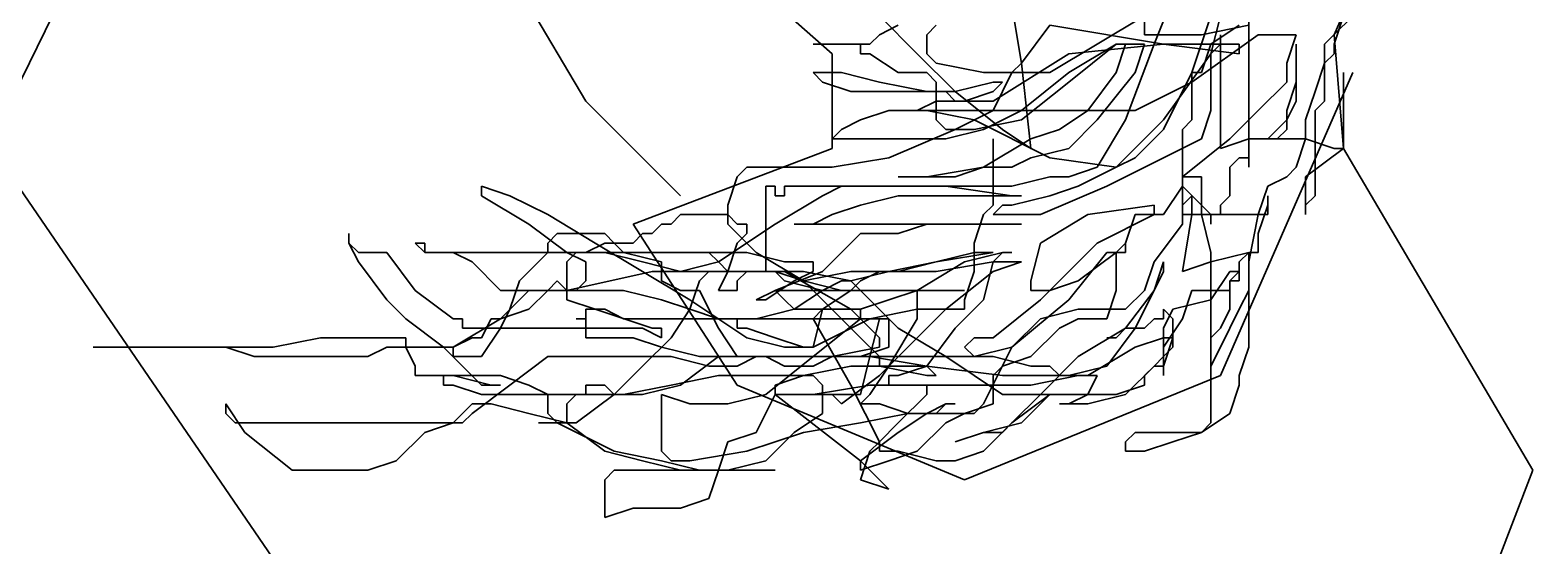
# Model space of a CAD drawing. Header units: millimetres. Extents: x -234375 to -184638, y -91483 to -70216.
# Drawn here: x -193392.1 to -193098.5, y -72317 to -72216.1 of the extents above; entities that cross this region are included whole.
import ezdxf

# ---------------------------------------------------------------- set-up
doc = ezdxf.new("R2010")
doc.units = ezdxf.units.MM
doc.header["$MEASUREMENT"] = 0
doc.layers.add('New_Drawing & Figure_Pen_No__7', color=7, linetype='Continuous', lineweight=35)

msp = doc.modelspace()

# ---------------------------------------------------------------- linework, layer by layer
at = {"layer": 'New_Drawing & Figure_Pen_No__7', "color": 7, "linetype": 'Continuous', "lineweight": 35}
for points in [[(-193105.89, -72144.89), (-193137.35, -72217.05)], [(-193372.36, -72181.89), (-193416.77, -72272.57)], [(-193307.59, -72189.3), (-193283.54, -72230.01)], [(-193235.42, -72220.76), (-193266.88, -72193)], [(-193198.41, -72222.61), (-193202.12, -72200.4)], [(-193165.11, -72200.4), (-193172.51, -72218.9)], [(-193174.36, -72205.95), (-193174.36, -72217.05)], [(-193154, -72217.05), (-193154, -72209.65)], [(-193226.17, -72213.35), (-193218.77, -72220.76)], [(-193174.36, -72213.35), (-193183.61, -72218.9)], [(-193165.11, -72224.46), (-193161.4, -72213.35)], [(-193159.55, -72213.35), (-193161.4, -72220.76)], [(-193139.2, -72218.9), (-193131.8, -72211.5)], [(-193137.35, -72218.9), (-193135.5, -72213.35)], [(-193226.17, -72217.05), (-193222.47, -72215.2)], [(-193216.92, -72217.05), (-193215.07, -72215.2)], [(-193192.86, -72215.2), (-193198.41, -72222.61)], [(-193192.86, -72215.2), (-193170.66, -72218.9)], [(-193163.26, -72217.05), (-193154, -72215.2)], [(-193155.85, -72215.2), (-193161.4, -72218.9)], [(-193239.13, -72218.9), (-193233.57, -72218.9)], [(-193229.87, -72218.9), (-193239.13, -72218.9)], [(-193233.57, -72218.9), (-193228.02, -72218.9)], [(-193229.87, -72220.76), (-193229.87, -72218.9)], [(-193228.02, -72218.9), (-193226.17, -72217.05)], [(-193216.92, -72220.76), (-193216.92, -72217.05)], [(-193183.61, -72218.9), (-193192.86, -72224.46)], [(-193179.91, -72218.9), (-193189.16, -72226.31)], [(-193189.16, -72224.46), (-193179.91, -72218.9)], [(-193170.66, -72218.9), (-193189.16, -72220.76)], [(-193178.06, -72218.9), (-193179.91, -72218.9)], [(-193179.91, -72224.46), (-193178.06, -72218.9)], [(-193179.91, -72218.9), (-193174.36, -72218.9)], [(-193172.51, -72218.9), (-193178.06, -72233.71)], [(-193174.36, -72218.9), (-193176.21, -72224.46)], [(-193174.36, -72217.05), (-193163.26, -72217.05)], [(-193155.85, -72218.9), (-193170.66, -72218.9)], [(-193170.66, -72218.9), (-193155.85, -72220.76)], [(-193152.15, -72217.05), (-193165.11, -72226.31)], [(-193161.4, -72218.9), (-193163.26, -72224.46)], [(-193161.4, -72220.76), (-193159.55, -72218.9)], [(-193159.55, -72217.05), (-193159.55, -72224.46)], [(-193159.55, -72218.9), (-193159.55, -72217.05)], [(-193155.85, -72220.76), (-193155.85, -72218.9)], [(-193154, -72242.96), (-193154, -72217.05)], [(-193144.75, -72217.05), (-193152.15, -72217.05)], [(-193146.6, -72222.61), (-193144.75, -72217.05)], [(-193144.75, -72218.9), (-193144.75, -72226.31)], [(-193144.75, -72230.01), (-193144.75, -72218.9)], [(-193139.2, -72224.46), (-193139.2, -72218.9)], [(-193137.35, -72217.05), (-193135.5, -72239.26)], [(-193137.35, -72220.76), (-193137.35, -72218.9)], [(-193235.42, -72239.26), (-193235.42, -72220.76)], [(-193228.02, -72220.76), (-193229.87, -72220.76)], [(-193222.47, -72224.46), (-193228.02, -72220.76)], [(-193218.77, -72220.76), (-193211.37, -72228.16)], [(-193215.07, -72222.61), (-193216.92, -72220.76)], [(-193205.82, -72224.46), (-193215.07, -72222.61)], [(-193189.16, -72220.76), (-193203.97, -72230.01)], [(-193198.41, -72222.61), (-193200.27, -72224.46)], [(-193196.56, -72239.26), (-193198.41, -72222.61)], [(-193161.4, -72220.76), (-193170.66, -72233.71)], [(-193161.4, -72224.46), (-193161.4, -72220.76)], [(-193146.6, -72226.31), (-193146.6, -72222.61)], [(-193141.05, -72228.16), (-193139.2, -72222.61)], [(-193139.2, -72222.61), (-193137.35, -72220.76)], [(-193239.13, -72224.46), (-193237.28, -72226.31)], [(-193233.57, -72224.46), (-193239.13, -72224.46)], [(-193226.17, -72226.31), (-193233.57, -72224.46)], [(-193218.77, -72224.46), (-193222.47, -72224.46)], [(-193216.92, -72224.46), (-193218.77, -72224.46)], [(-193215.07, -72226.31), (-193216.92, -72224.46)], [(-193192.86, -72224.46), (-193205.82, -72224.46)], [(-193200.27, -72224.46), (-193203.97, -72231.86)], [(-193198.41, -72231.86), (-193189.16, -72224.46)], [(-193185.46, -72231.86), (-193179.91, -72224.46)], [(-193176.21, -72224.46), (-193183.61, -72233.71)], [(-193170.66, -72235.56), (-193165.11, -72224.46)], [(-193165.11, -72224.46), (-193165.11, -72226.31)], [(-193163.26, -72224.46), (-193165.11, -72224.46)], [(-193161.4, -72231.86), (-193161.4, -72224.46)], [(-193159.55, -72224.46), (-193159.55, -72237.41)], [(-193133.65, -72224.46), (-193159.55, -72283.67)], [(-193139.2, -72226.31), (-193139.2, -72224.46)], [(-193135.5, -72224.46), (-193135.5, -72231.86)], [(-193135.5, -72239.26), (-193135.5, -72224.46)], [(-193237.28, -72226.31), (-193231.72, -72228.16)], [(-193231.72, -72228.16), (-193211.37, -72228.16)], [(-193216.92, -72228.16), (-193226.17, -72226.31)], [(-193213.22, -72228.16), (-193216.92, -72228.16)], [(-193215.07, -72231.86), (-193215.07, -72226.31)], [(-193211.37, -72230.01), (-193213.22, -72228.16)], [(-193211.37, -72228.16), (-193203.97, -72226.31)], [(-193211.37, -72228.16), (-193202.12, -72235.56)], [(-193203.97, -72228.16), (-193209.52, -72230.01)], [(-193202.12, -72226.31), (-193203.97, -72228.16)], [(-193203.97, -72226.31), (-193202.12, -72226.31)], [(-193189.16, -72226.31), (-193198.41, -72233.71)], [(-193165.11, -72226.31), (-193176.21, -72231.86)], [(-193165.11, -72226.31), (-193165.11, -72233.71)], [(-193152.15, -72231.86), (-193146.6, -72226.31)], [(-193144.75, -72226.31), (-193146.6, -72231.86)], [(-193142.9, -72233.71), (-193141.05, -72228.16)], [(-193139.2, -72228.16), (-193139.2, -72226.31)], [(-193139.2, -72230.01), (-193139.2, -72228.16)], [(-193283.54, -72230.01), (-193265.03, -72248.51)], [(-193215.07, -72230.01), (-193218.77, -72231.86)], [(-193209.52, -72230.01), (-193215.07, -72230.01)], [(-193203.97, -72230.01), (-193211.37, -72230.01)], [(-193146.6, -72233.71), (-193144.75, -72230.01)], [(-193141.05, -72231.86), (-193139.2, -72230.01)], [(-193229.87, -72233.71), (-193233.57, -72235.56)], [(-193224.32, -72231.86), (-193229.87, -72233.71)], [(-193218.77, -72231.86), (-193224.32, -72231.86)], [(-193218.77, -72231.86), (-193216.92, -72231.86)], [(-193216.92, -72231.86), (-193218.77, -72231.86)], [(-193216.92, -72231.86), (-193207.67, -72233.71)], [(-193189.16, -72231.86), (-193216.92, -72231.86)], [(-193215.07, -72233.71), (-193215.07, -72231.86)], [(-193213.22, -72235.56), (-193215.07, -72233.71)], [(-193203.97, -72231.86), (-193211.37, -72235.56)], [(-193198.41, -72233.71), (-193207.67, -72235.56)], [(-193207.67, -72233.71), (-193192.86, -72241.11)], [(-193205.82, -72235.56), (-193198.41, -72231.86)], [(-193191.01, -72235.56), (-193185.46, -72231.86)], [(-193183.61, -72231.86), (-193189.16, -72231.86)], [(-193183.61, -72233.71), (-193189.16, -72239.26)], [(-193176.21, -72231.86), (-193183.61, -72231.86)], [(-193178.06, -72233.71), (-193183.61, -72242.96)], [(-193170.66, -72233.71), (-193179.91, -72242.96)], [(-193165.11, -72233.71), (-193166.96, -72235.56)], [(-193163.26, -72237.41), (-193161.4, -72231.86)], [(-193157.7, -72237.41), (-193152.15, -72231.86)], [(-193146.6, -72233.71), (-193148.45, -72235.56)], [(-193146.6, -72231.86), (-193146.6, -72233.71)], [(-193146.6, -72235.56), (-193146.6, -72233.71)], [(-193142.9, -72237.41), (-193142.9, -72233.71)], [(-193141.05, -72237.41), (-193141.05, -72231.86)], [(-193135.5, -72231.86), (-193135.5, -72239.26)], [(-193233.57, -72235.56), (-193235.42, -72237.41)], [(-193211.37, -72235.56), (-193224.32, -72241.11)], [(-193211.37, -72235.56), (-193213.22, -72235.56)], [(-193213.22, -72237.41), (-193205.82, -72235.56)], [(-193207.67, -72235.56), (-193211.37, -72235.56)], [(-193202.12, -72235.56), (-193196.56, -72239.26)], [(-193196.56, -72237.41), (-193191.01, -72235.56)], [(-193176.21, -72241.11), (-193170.66, -72235.56)], [(-193166.96, -72235.56), (-193166.96, -72239.26)], [(-193148.45, -72235.56), (-193150.3, -72237.41)], [(-193148.45, -72237.41), (-193146.6, -72235.56)], [(-193274.29, -72254.06), (-193235.42, -72239.26)], [(-193235.42, -72237.41), (-193224.32, -72237.41)], [(-193224.32, -72237.41), (-193213.22, -72237.41)], [(-193205.82, -72242.96), (-193196.56, -72237.41)], [(-193203.97, -72241.11), (-193203.97, -72237.41)], [(-193189.16, -72239.26), (-193196.56, -72241.11)], [(-193170.66, -72241.11), (-193163.26, -72237.41)], [(-193166.96, -72244.81), (-193157.7, -72237.41)], [(-193166.96, -72239.26), (-193166.96, -72244.81)], [(-193159.55, -72239.26), (-193154, -72237.41)], [(-193159.55, -72237.41), (-193159.55, -72239.26)], [(-193154, -72237.41), (-193148.45, -72237.41)], [(-193150.3, -72237.41), (-193142.9, -72237.41)], [(-193144.75, -72242.96), (-193142.9, -72237.41)], [(-193142.9, -72237.41), (-193137.35, -72239.26)], [(-193135.5, -72239.26), (-193142.9, -72244.81)], [(-193141.05, -72248.51), (-193141.05, -72237.41)], [(-193137.35, -72239.26), (-193135.5, -72239.26)], [(-193135.5, -72239.26), (-193098.49, -72302.18)], [(-193398.27, -72241.11), (-193329.8, -72341.04)], [(-193252.08, -72242.96), (-193253.93, -72244.81)], [(-193246.53, -72242.96), (-193252.08, -72242.96)], [(-193235.42, -72242.96), (-193246.53, -72242.96)], [(-193224.32, -72241.11), (-193235.42, -72242.96)], [(-193216.92, -72244.81), (-193205.82, -72242.96)], [(-193205.82, -72242.96), (-193211.37, -72244.81)], [(-193202.12, -72242.96), (-193205.82, -72242.96)], [(-193203.97, -72248.51), (-193203.97, -72241.11)], [(-193200.27, -72242.96), (-193202.12, -72242.96)], [(-193196.56, -72241.11), (-193200.27, -72242.96)], [(-193192.86, -72241.11), (-193179.91, -72242.96)], [(-193183.61, -72242.96), (-193189.16, -72244.81)], [(-193179.91, -72242.96), (-193187.31, -72246.66)], [(-193181.76, -72246.66), (-193170.66, -72241.11)], [(-193179.91, -72242.96), (-193176.21, -72241.11)], [(-193157.7, -72242.96), (-193155.85, -72241.11)], [(-193157.7, -72246.66), (-193157.7, -72242.96)], [(-193155.85, -72241.11), (-193154, -72241.11)], [(-193154, -72241.11), (-193154, -72242.96)], [(-193146.6, -72244.81), (-193144.75, -72242.96)], [(-193253.93, -72244.81), (-193255.78, -72250.36)], [(-193222.47, -72244.81), (-193216.92, -72244.81)], [(-193216.92, -72244.81), (-193222.47, -72244.81)], [(-193211.37, -72244.81), (-193216.92, -72244.81)], [(-193192.86, -72244.81), (-193200.27, -72246.66)], [(-193189.16, -72244.81), (-193192.86, -72244.81)], [(-193166.96, -72244.81), (-193165.11, -72244.81)], [(-193166.96, -72246.66), (-193166.96, -72244.81)], [(-193166.96, -72244.81), (-193166.96, -72246.66)], [(-193166.96, -72250.36), (-193166.96, -72244.81)], [(-193165.11, -72244.81), (-193163.26, -72244.81)], [(-193163.26, -72244.81), (-193163.26, -72252.21)], [(-193150.3, -72246.66), (-193146.6, -72244.81)], [(-193142.9, -72244.81), (-193142.9, -72250.36)], [(-193303.89, -72246.66), (-193298.34, -72248.51)], [(-193303.89, -72248.51), (-193303.89, -72246.66)], [(-193294.64, -72254.06), (-193303.89, -72248.51)], [(-193298.34, -72248.51), (-193290.94, -72252.21)], [(-193248.38, -72246.66), (-193248.38, -72259.62)], [(-193246.53, -72246.66), (-193248.38, -72246.66)], [(-193246.53, -72248.51), (-193246.53, -72246.66)], [(-193237.28, -72248.51), (-193246.53, -72254.06)], [(-193244.68, -72248.51), (-193246.53, -72248.51)], [(-193244.68, -72246.66), (-193244.68, -72248.51)], [(-193235.42, -72246.66), (-193244.68, -72246.66)], [(-193233.57, -72246.66), (-193237.28, -72248.51)], [(-193226.17, -72246.66), (-193235.42, -72246.66)], [(-193200.27, -72246.66), (-193233.57, -72246.66)], [(-193229.87, -72250.36), (-193222.47, -72248.51)], [(-193213.22, -72246.66), (-193226.17, -72246.66)], [(-193222.47, -72248.51), (-193198.41, -72248.51)], [(-193200.27, -72248.51), (-193213.22, -72246.66)], [(-193203.97, -72250.36), (-193203.97, -72248.51)], [(-193192.86, -72248.51), (-193200.27, -72250.36)], [(-193198.41, -72248.51), (-193200.27, -72248.51)], [(-193194.71, -72252.21), (-193181.76, -72246.66)], [(-193187.31, -72246.66), (-193192.86, -72248.51)], [(-193170.66, -72252.21), (-193166.96, -72246.66)], [(-193166.96, -72246.66), (-193161.4, -72252.21)], [(-193166.96, -72250.36), (-193165.11, -72248.51)], [(-193165.11, -72248.51), (-193165.11, -72252.21)], [(-193159.55, -72250.36), (-193157.7, -72248.51)], [(-193157.7, -72248.51), (-193157.7, -72246.66)], [(-193152.15, -72252.21), (-193150.3, -72246.66)], [(-193150.3, -72248.51), (-193150.3, -72250.36)], [(-193150.3, -72250.36), (-193150.3, -72248.51)], [(-193142.9, -72250.36), (-193141.05, -72248.51)], [(-193255.78, -72250.36), (-193255.78, -72252.21)], [(-193235.42, -72252.21), (-193229.87, -72250.36)], [(-193205.82, -72252.21), (-193203.97, -72250.36)], [(-193202.12, -72250.36), (-193203.97, -72252.21)], [(-193200.27, -72250.36), (-193202.12, -72250.36)], [(-193185.46, -72252.21), (-193172.51, -72250.36)], [(-193172.51, -72250.36), (-193172.51, -72252.21)], [(-193166.96, -72252.21), (-193166.96, -72250.36)], [(-193166.96, -72254.06), (-193166.96, -72250.36)], [(-193159.55, -72252.21), (-193159.55, -72250.36)], [(-193152.15, -72255.91), (-193150.3, -72250.36)], [(-193150.3, -72250.36), (-193150.3, -72252.21)], [(-193142.9, -72252.21), (-193142.9, -72250.36)], [(-193142.9, -72250.36), (-193142.9, -72252.21)], [(-193287.24, -72259.62), (-193294.64, -72254.06)], [(-193290.94, -72252.21), (-193281.69, -72257.77)], [(-193253.93, -72285.52), (-193274.29, -72254.06)], [(-193268.73, -72254.06), (-193270.58, -72255.91)], [(-193266.88, -72254.06), (-193268.73, -72254.06)], [(-193265.03, -72252.21), (-193266.88, -72254.06)], [(-193263.18, -72252.21), (-193265.03, -72252.21)], [(-193257.63, -72252.21), (-193263.18, -72252.21)], [(-193255.78, -72252.21), (-193257.63, -72252.21)], [(-193246.53, -72254.06), (-193257.63, -72261.47)], [(-193255.78, -72252.21), (-193255.78, -72254.06)], [(-193253.93, -72254.06), (-193255.78, -72252.21)], [(-193255.78, -72254.06), (-193250.23, -72259.62)], [(-193252.08, -72254.06), (-193253.93, -72254.06)], [(-193252.08, -72255.91), (-193252.08, -72254.06)], [(-193242.83, -72254.06), (-193240.98, -72254.06)], [(-193198.41, -72254.06), (-193242.83, -72254.06)], [(-193240.98, -72254.06), (-193239.13, -72254.06)], [(-193239.13, -72254.06), (-193235.42, -72252.21)], [(-193222.47, -72255.91), (-193216.92, -72254.06)], [(-193216.92, -72254.06), (-193198.41, -72254.06)], [(-193207.67, -72257.77), (-193205.82, -72252.21)], [(-193203.97, -72252.21), (-193194.71, -72252.21)], [(-193194.71, -72257.77), (-193185.46, -72252.21)], [(-193172.51, -72252.21), (-193183.61, -72257.77)], [(-193178.06, -72257.77), (-193176.21, -72252.21)], [(-193176.21, -72252.21), (-193170.66, -72252.21)], [(-193172.51, -72261.47), (-193166.96, -72254.06)], [(-193157.7, -72252.21), (-193166.96, -72252.21)], [(-193165.11, -72252.21), (-193166.96, -72263.32)], [(-193163.26, -72252.21), (-193161.4, -72259.62)], [(-193161.4, -72252.21), (-193159.55, -72252.21)], [(-193161.4, -72254.06), (-193161.4, -72252.21)], [(-193161.4, -72252.21), (-193161.4, -72254.06)], [(-193150.3, -72252.21), (-193157.7, -72252.21)], [(-193154, -72261.47), (-193152.15, -72252.21)], [(-193329.8, -72255.91), (-193329.8, -72257.77)], [(-193329.8, -72257.77), (-193329.8, -72255.91)], [(-193329.8, -72257.77), (-193327.95, -72259.62)], [(-193327.95, -72261.47), (-193329.8, -72257.77)], [(-193316.85, -72257.77), (-193315, -72257.77)], [(-193315, -72259.62), (-193316.85, -72257.77)], [(-193315, -72257.77), (-193315, -72259.62)], [(-193290.94, -72257.77), (-193289.09, -72255.91)], [(-193290.94, -72259.62), (-193290.94, -72257.77)], [(-193289.09, -72255.91), (-193279.84, -72255.91)], [(-193279.84, -72257.77), (-193283.54, -72259.62)], [(-193281.69, -72257.77), (-193272.43, -72263.32)], [(-193279.84, -72255.91), (-193277.99, -72257.77)], [(-193274.29, -72257.77), (-193279.84, -72257.77)], [(-193277.99, -72257.77), (-193276.14, -72259.62)], [(-193272.43, -72255.91), (-193274.29, -72257.77)], [(-193270.58, -72255.91), (-193272.43, -72255.91)], [(-193255.78, -72263.32), (-193253.93, -72257.77)], [(-193253.93, -72257.77), (-193252.08, -72255.91)], [(-193237.28, -72263.32), (-193229.87, -72255.91)], [(-193229.87, -72255.91), (-193222.47, -72255.91)], [(-193207.67, -72263.32), (-193207.67, -72257.77)], [(-193196.56, -72265.17), (-193194.71, -72257.77)], [(-193183.61, -72257.77), (-193194.71, -72268.87)], [(-193178.06, -72257.77), (-193179.91, -72259.62)], [(-193179.91, -72259.62), (-193178.06, -72257.77)], [(-193178.06, -72259.62), (-193178.06, -72257.77)], [(-193152.15, -72257.77), (-193152.15, -72255.91)], [(-193152.15, -72259.62), (-193152.15, -72257.77)], [(-193327.95, -72259.62), (-193322.4, -72259.62)], [(-193322.4, -72259.62), (-193316.85, -72267.02)], [(-193315, -72259.62), (-193313.15, -72259.62)], [(-193311.3, -72259.62), (-193315, -72259.62)], [(-193313.15, -72259.62), (-193311.3, -72259.62)], [(-193311.3, -72259.62), (-193305.74, -72259.62)], [(-193309.44, -72259.62), (-193311.3, -72259.62)], [(-193305.74, -72261.47), (-193309.44, -72259.62)], [(-193305.74, -72259.62), (-193279.84, -72259.62)], [(-193296.49, -72265.17), (-193290.94, -72259.62)], [(-193283.54, -72261.47), (-193287.24, -72259.62)], [(-193285.39, -72259.62), (-193287.24, -72261.47)], [(-193283.54, -72259.62), (-193285.39, -72259.62)], [(-193279.84, -72259.62), (-193272.43, -72261.47)], [(-193279.84, -72259.62), (-193272.43, -72259.62)], [(-193266.88, -72259.62), (-193279.84, -72259.62)], [(-193276.14, -72259.62), (-193268.73, -72261.47)], [(-193272.43, -72259.62), (-193265.03, -72259.62)], [(-193261.33, -72259.62), (-193266.88, -72259.62)], [(-193265.03, -72259.62), (-193259.48, -72259.62)], [(-193259.48, -72259.62), (-193261.33, -72259.62)], [(-193259.48, -72259.62), (-193252.08, -72259.62)], [(-193257.63, -72261.47), (-193259.48, -72259.62)], [(-193252.08, -72259.62), (-193244.68, -72261.47)], [(-193250.23, -72259.62), (-193240.98, -72265.17)], [(-193248.38, -72259.62), (-193248.38, -72261.47)], [(-193203.97, -72259.62), (-193215.07, -72261.47)], [(-193215.07, -72261.47), (-193207.67, -72259.62)], [(-193202.12, -72259.62), (-193209.52, -72261.47)], [(-193207.67, -72259.62), (-193203.97, -72259.62)], [(-193203.97, -72261.47), (-193202.12, -72259.62)], [(-193200.27, -72259.62), (-193202.12, -72259.62)], [(-193202.12, -72259.62), (-193200.27, -72259.62)], [(-193189.16, -72268.87), (-193181.76, -72259.62)], [(-193179.91, -72259.62), (-193187.31, -72265.17)], [(-193181.76, -72259.62), (-193178.06, -72259.62)], [(-193179.91, -72267.02), (-193179.91, -72259.62)], [(-193161.4, -72259.62), (-193161.4, -72292.92)], [(-193161.4, -72261.47), (-193154, -72259.62)], [(-193155.85, -72261.47), (-193154, -72259.62)], [(-193154, -72259.62), (-193152.15, -72259.62)], [(-193154, -72259.62), (-193154, -72267.02)], [(-193322.4, -72268.87), (-193327.95, -72261.47)], [(-193300.19, -72267.02), (-193305.74, -72261.47)], [(-193287.24, -72261.47), (-193287.24, -72263.32)], [(-193270.58, -72263.32), (-193287.24, -72267.02)], [(-193287.24, -72263.32), (-193287.24, -72265.17)], [(-193283.54, -72263.32), (-193283.54, -72261.47)], [(-193283.54, -72265.17), (-193283.54, -72263.32)], [(-193272.43, -72261.47), (-193265.03, -72263.32)], [(-193272.43, -72263.32), (-193263.18, -72268.87)], [(-193265.03, -72263.32), (-193270.58, -72263.32)], [(-193268.73, -72261.47), (-193268.73, -72263.32)], [(-193268.73, -72263.32), (-193268.73, -72265.17)], [(-193257.63, -72261.47), (-193265.03, -72263.32)], [(-193265.03, -72263.32), (-193253.93, -72263.32)], [(-193261.33, -72265.17), (-193259.48, -72263.32)], [(-193259.48, -72263.32), (-193246.53, -72263.32)], [(-193255.78, -72263.32), (-193257.63, -72261.47)], [(-193257.63, -72267.02), (-193255.78, -72263.32)], [(-193252.08, -72263.32), (-193255.78, -72263.32)], [(-193253.93, -72263.32), (-193244.68, -72263.32)], [(-193252.08, -72263.32), (-193253.93, -72265.17)], [(-193246.53, -72263.32), (-193252.08, -72263.32)], [(-193246.53, -72263.32), (-193252.08, -72263.32)], [(-193248.38, -72261.47), (-193248.38, -72263.32)], [(-193248.38, -72263.32), (-193246.53, -72263.32)], [(-193246.53, -72263.32), (-193240.98, -72265.17)], [(-193240.98, -72263.32), (-193246.53, -72263.32)], [(-193246.53, -72263.32), (-193240.98, -72265.17)], [(-193246.53, -72267.02), (-193237.28, -72263.32)], [(-193244.68, -72265.17), (-193246.53, -72263.32)], [(-193244.68, -72261.47), (-193240.98, -72261.47)], [(-193244.68, -72263.32), (-193231.72, -72270.72)], [(-193239.13, -72263.32), (-193242.83, -72265.17)], [(-193240.98, -72261.47), (-193239.13, -72261.47)], [(-193231.72, -72265.17), (-193240.98, -72263.32)], [(-193240.98, -72265.17), (-193231.72, -72263.32)], [(-193239.13, -72261.47), (-193239.13, -72263.32)], [(-193224.32, -72263.32), (-193231.72, -72265.17)], [(-193231.72, -72263.32), (-193215.07, -72263.32)], [(-193229.87, -72265.17), (-193226.17, -72263.32)], [(-193226.17, -72263.32), (-193222.47, -72263.32)], [(-193215.07, -72261.47), (-193224.32, -72263.32)], [(-193222.47, -72263.32), (-193215.07, -72261.47)], [(-193209.52, -72261.47), (-193218.77, -72267.02)], [(-193215.07, -72263.32), (-193203.97, -72261.47)], [(-193203.97, -72263.32), (-193213.22, -72270.72)], [(-193209.52, -72268.87), (-193207.67, -72263.32)], [(-193205.82, -72268.87), (-193203.97, -72261.47)], [(-193198.41, -72261.47), (-193203.97, -72263.32)], [(-193203.97, -72261.47), (-193198.41, -72261.47)], [(-193174.36, -72267.02), (-193172.51, -72261.47)], [(-193172.51, -72267.02), (-193170.66, -72261.47)], [(-193170.66, -72263.32), (-193172.51, -72267.02)], [(-193170.66, -72261.47), (-193170.66, -72263.32)], [(-193166.96, -72263.32), (-193161.4, -72261.47)], [(-193157.7, -72263.32), (-193161.4, -72268.87)], [(-193155.85, -72263.32), (-193157.7, -72263.32)], [(-193157.7, -72265.17), (-193155.85, -72263.32)], [(-193155.85, -72263.32), (-193155.85, -72261.47)], [(-193155.85, -72265.17), (-193155.85, -72263.32)], [(-193154, -72278.12), (-193154, -72261.47)], [(-193298.34, -72270.72), (-193296.49, -72265.17)], [(-193289.09, -72265.17), (-193290.94, -72267.02)], [(-193287.24, -72267.02), (-193289.09, -72265.17)], [(-193287.24, -72265.17), (-193287.24, -72267.02)], [(-193285.39, -72267.02), (-193283.54, -72265.17)], [(-193268.73, -72265.17), (-193265.03, -72267.02)], [(-193263.18, -72270.72), (-193261.33, -72265.17)], [(-193253.93, -72265.17), (-193253.93, -72267.02)], [(-193242.83, -72265.17), (-193248.38, -72268.87)], [(-193237.28, -72267.02), (-193244.68, -72265.17)], [(-193240.98, -72265.17), (-193237.28, -72268.87)], [(-193240.98, -72265.17), (-193233.57, -72267.02)], [(-193233.57, -72265.17), (-193237.28, -72267.02)], [(-193231.72, -72265.17), (-193233.57, -72265.17)], [(-193229.87, -72267.02), (-193231.72, -72265.17)], [(-193231.72, -72267.02), (-193229.87, -72265.17)], [(-193196.56, -72267.02), (-193196.56, -72265.17)], [(-193187.31, -72265.17), (-193192.86, -72267.02)], [(-193157.7, -72265.17), (-193155.85, -72265.17)], [(-193157.7, -72270.72), (-193157.7, -72265.17)], [(-193157.7, -72267.02), (-193157.7, -72265.17)], [(-193318.7, -72272.57), (-193322.4, -72268.87)], [(-193316.85, -72267.02), (-193309.44, -72272.57)], [(-193294.64, -72267.02), (-193300.19, -72272.57)], [(-193294.64, -72267.02), (-193300.19, -72267.02)], [(-193287.24, -72267.02), (-193294.64, -72267.02)], [(-193292.79, -72267.02), (-193294.64, -72267.02)], [(-193290.94, -72267.02), (-193294.64, -72270.72)], [(-193289.09, -72267.02), (-193292.79, -72267.02)], [(-193279.84, -72267.02), (-193289.09, -72267.02)], [(-193287.24, -72267.02), (-193285.39, -72267.02)], [(-193287.24, -72268.87), (-193287.24, -72267.02)], [(-193281.69, -72270.72), (-193287.24, -72268.87)], [(-193276.14, -72267.02), (-193279.84, -72267.02)], [(-193268.73, -72268.87), (-193276.14, -72267.02)], [(-193263.18, -72270.72), (-193268.73, -72268.87)], [(-193265.03, -72267.02), (-193263.18, -72267.02)], [(-193263.18, -72267.02), (-193261.33, -72267.02)], [(-193263.18, -72268.87), (-193252.08, -72276.27)], [(-193261.33, -72267.02), (-193257.63, -72274.42)], [(-193255.78, -72267.02), (-193257.63, -72267.02)], [(-193253.93, -72267.02), (-193255.78, -72267.02)], [(-193250.23, -72268.87), (-193246.53, -72267.02)], [(-193248.38, -72268.87), (-193250.23, -72268.87)], [(-193246.53, -72267.02), (-193209.52, -72267.02)], [(-193244.68, -72268.87), (-193246.53, -72267.02)], [(-193242.83, -72270.72), (-193244.68, -72268.87)], [(-193237.28, -72267.02), (-193242.83, -72270.72)], [(-193237.28, -72270.72), (-193231.72, -72267.02)], [(-193226.17, -72267.02), (-193237.28, -72267.02)], [(-193237.28, -72268.87), (-193229.87, -72276.27)], [(-193233.57, -72267.02), (-193226.17, -72267.02)], [(-193222.47, -72274.42), (-193229.87, -72267.02)], [(-193218.77, -72267.02), (-193229.87, -72270.72)], [(-193226.17, -72267.02), (-193222.47, -72267.02)], [(-193209.52, -72267.02), (-193226.17, -72267.02)], [(-193222.47, -72267.02), (-193218.77, -72267.02)], [(-193218.77, -72267.02), (-193218.77, -72272.57)], [(-193211.37, -72274.42), (-193205.82, -72268.87)], [(-193209.52, -72270.72), (-193209.52, -72268.87)], [(-193194.71, -72268.87), (-193203.97, -72276.27)], [(-193200.27, -72278.12), (-193189.16, -72268.87)], [(-193192.86, -72267.02), (-193196.56, -72267.02)], [(-193181.76, -72272.57), (-193179.91, -72267.02)], [(-193178.06, -72270.72), (-193174.36, -72267.02)], [(-193172.51, -72267.02), (-193178.06, -72274.42)], [(-193176.21, -72274.42), (-193172.51, -72267.02)], [(-193161.4, -72268.87), (-193168.81, -72270.72)], [(-193166.96, -72272.57), (-193165.11, -72267.02)], [(-193165.11, -72267.02), (-193157.7, -72267.02)], [(-193154, -72267.02), (-193155.85, -72270.72)], [(-193300.19, -72274.42), (-193298.34, -72270.72)], [(-193294.64, -72270.72), (-193300.19, -72272.57)], [(-193283.54, -72270.72), (-193279.84, -72270.72)], [(-193283.54, -72272.57), (-193283.54, -72270.72)], [(-193270.58, -72274.42), (-193281.69, -72270.72)], [(-193279.84, -72270.72), (-193276.14, -72272.57)], [(-193266.88, -72276.27), (-193263.18, -72270.72)], [(-193257.63, -72272.57), (-193263.18, -72270.72)], [(-193242.83, -72270.72), (-193250.23, -72272.57)], [(-193229.87, -72270.72), (-193242.83, -72270.72)], [(-193239.13, -72272.57), (-193237.28, -72270.72)], [(-193239.13, -72278.12), (-193237.28, -72270.72)], [(-193237.28, -72270.72), (-193229.87, -72270.72)], [(-193231.72, -72270.72), (-193226.17, -72276.27)], [(-193229.87, -72270.72), (-193229.87, -72272.57)], [(-193228.02, -72272.57), (-193218.77, -72270.72)], [(-193213.22, -72270.72), (-193226.17, -72283.67)], [(-193218.77, -72270.72), (-193211.37, -72270.72)], [(-193211.37, -72270.72), (-193209.52, -72270.72)], [(-193194.71, -72272.57), (-193187.31, -72270.72)], [(-193187.31, -72270.72), (-193181.76, -72270.72)], [(-193181.76, -72270.72), (-193178.06, -72270.72)], [(-193168.81, -72270.72), (-193170.66, -72274.42)], [(-193170.66, -72270.72), (-193168.81, -72272.57)], [(-193170.66, -72272.57), (-193170.66, -72270.72)], [(-193159.55, -72274.42), (-193157.7, -72270.72)], [(-193155.85, -72270.72), (-193159.55, -72278.12)], [(-193311.3, -72278.12), (-193318.7, -72272.57)], [(-193309.44, -72272.57), (-193307.59, -72272.57)], [(-193300.19, -72272.57), (-193309.44, -72278.12)], [(-193307.59, -72272.57), (-193307.59, -72274.42)], [(-193307.59, -72274.42), (-193279.84, -72274.42)], [(-193302.04, -72272.57), (-193303.89, -72276.27)], [(-193303.89, -72279.97), (-193300.19, -72274.42)], [(-193300.19, -72272.57), (-193302.04, -72272.57)], [(-193285.39, -72272.57), (-193283.54, -72272.57)], [(-193283.54, -72272.57), (-193285.39, -72272.57)], [(-193283.54, -72274.42), (-193283.54, -72272.57)], [(-193283.54, -72276.27), (-193283.54, -72274.42)], [(-193279.84, -72274.42), (-193272.43, -72274.42)], [(-193276.14, -72272.57), (-193268.73, -72272.57)], [(-193272.43, -72274.42), (-193268.73, -72276.27)], [(-193268.73, -72274.42), (-193270.58, -72274.42)], [(-193268.73, -72272.57), (-193263.18, -72272.57)], [(-193268.73, -72276.27), (-193268.73, -72274.42)], [(-193263.18, -72272.57), (-193257.63, -72272.57)], [(-193257.63, -72272.57), (-193248.38, -72272.57)], [(-193250.23, -72272.57), (-193257.63, -72272.57)], [(-193257.63, -72274.42), (-193253.93, -72279.97)], [(-193253.93, -72272.57), (-193253.93, -72274.42)], [(-193252.08, -72272.57), (-193253.93, -72272.57)], [(-193253.93, -72274.42), (-193252.08, -72274.42)], [(-193250.23, -72272.57), (-193252.08, -72272.57)], [(-193252.08, -72274.42), (-193246.53, -72276.27)], [(-193226.17, -72272.57), (-193250.23, -72272.57)], [(-193248.38, -72272.57), (-193237.28, -72272.57)], [(-193239.13, -72278.12), (-193228.02, -72272.57)], [(-193229.87, -72272.57), (-193239.13, -72279.97)], [(-193231.72, -72285.52), (-193239.13, -72272.57)], [(-193237.28, -72272.57), (-193229.87, -72272.57)], [(-193229.87, -72272.57), (-193224.32, -72272.57)], [(-193228.02, -72279.97), (-193226.17, -72272.57)], [(-193224.32, -72272.57), (-193224.32, -72274.42)], [(-193218.77, -72272.57), (-193224.32, -72281.82)], [(-193224.32, -72274.42), (-193224.32, -72278.12)], [(-193213.22, -72279.97), (-193222.47, -72274.42)], [(-193216.92, -72281.82), (-193211.37, -72274.42)], [(-193200.27, -72278.12), (-193194.71, -72272.57)], [(-193196.56, -72279.97), (-193191.01, -72274.42)], [(-193191.01, -72274.42), (-193187.31, -72272.57)], [(-193187.31, -72272.57), (-193181.76, -72272.57)], [(-193178.06, -72274.42), (-193187.31, -72279.97)], [(-193181.76, -72281.82), (-193176.21, -72274.42)], [(-193179.91, -72276.27), (-193178.06, -72274.42)], [(-193178.06, -72274.42), (-193174.36, -72274.42)], [(-193174.36, -72274.42), (-193172.51, -72272.57)], [(-193172.51, -72272.57), (-193170.66, -72272.57)], [(-193170.66, -72278.12), (-193166.96, -72272.57)], [(-193170.66, -72274.42), (-193170.66, -72279.97)], [(-193168.81, -72272.57), (-193168.81, -72276.27)], [(-193161.4, -72276.27), (-193159.55, -72274.42)], [(-193379.76, -72278.12), (-193344.6, -72278.12)], [(-193363.11, -72278.12), (-193379.76, -72278.12)], [(-193353.86, -72278.12), (-193363.11, -72278.12)], [(-193348.3, -72279.97), (-193353.86, -72278.12)], [(-193344.6, -72278.12), (-193335.35, -72276.27)], [(-193335.35, -72276.27), (-193318.7, -72276.27)], [(-193322.4, -72278.12), (-193326.1, -72279.97)], [(-193318.7, -72278.12), (-193322.4, -72278.12)], [(-193318.7, -72276.27), (-193318.7, -72278.12)], [(-193318.7, -72278.12), (-193316.85, -72281.82)], [(-193309.44, -72278.12), (-193318.7, -72278.12)], [(-193303.89, -72285.52), (-193311.3, -72278.12)], [(-193305.74, -72276.27), (-193309.44, -72278.12)], [(-193309.44, -72278.12), (-193309.44, -72279.97)], [(-193303.89, -72276.27), (-193305.74, -72276.27)], [(-193281.69, -72276.27), (-193283.54, -72276.27)], [(-193274.29, -72276.27), (-193281.69, -72276.27)], [(-193268.73, -72278.12), (-193274.29, -72276.27)], [(-193272.43, -72281.82), (-193266.88, -72276.27)], [(-193261.33, -72279.97), (-193268.73, -72278.12)], [(-193252.08, -72276.27), (-193244.68, -72278.12)], [(-193246.53, -72276.27), (-193240.98, -72278.12)], [(-193244.68, -72278.12), (-193239.13, -72278.12)], [(-193240.98, -72278.12), (-193239.13, -72278.12)], [(-193226.17, -72278.12), (-193235.42, -72279.97)], [(-193229.87, -72276.27), (-193226.17, -72279.97)], [(-193224.32, -72278.12), (-193229.87, -72279.97)], [(-193226.17, -72276.27), (-193226.17, -72278.12)], [(-193207.67, -72276.27), (-193209.52, -72278.12)], [(-193209.52, -72278.12), (-193207.67, -72279.97)], [(-193205.82, -72276.27), (-193207.67, -72276.27)], [(-193207.67, -72279.97), (-193200.27, -72278.12)], [(-193203.97, -72276.27), (-193205.82, -72276.27)], [(-193205.82, -72289.22), (-193200.27, -72278.12)], [(-193176.21, -72278.12), (-193185.46, -72283.67)], [(-193181.76, -72276.27), (-193179.91, -72276.27)], [(-193170.66, -72276.27), (-193176.21, -72278.12)], [(-193168.81, -72276.27), (-193170.66, -72276.27)], [(-193168.81, -72276.27), (-193170.66, -72281.82)], [(-193170.66, -72279.97), (-193168.81, -72278.12)], [(-193170.66, -72281.82), (-193170.66, -72278.12)], [(-193168.81, -72278.12), (-193168.81, -72276.27)], [(-193161.4, -72283.67), (-193161.4, -72276.27)], [(-193159.55, -72278.12), (-193161.4, -72281.82)], [(-193155.85, -72283.67), (-193154, -72278.12)], [(-193326.1, -72279.97), (-193348.3, -72279.97)], [(-193309.44, -72279.97), (-193303.89, -72279.97)], [(-193290.94, -72279.97), (-193298.34, -72285.52)], [(-193285.39, -72279.97), (-193290.94, -72279.97)], [(-193281.69, -72279.97), (-193285.39, -72279.97)], [(-193272.43, -72279.97), (-193281.69, -72279.97)], [(-193266.88, -72279.97), (-193272.43, -72279.97)], [(-193259.48, -72281.82), (-193266.88, -72279.97)], [(-193257.63, -72279.97), (-193265.03, -72285.52)], [(-193248.38, -72279.97), (-193261.33, -72279.97)], [(-193252.08, -72279.97), (-193257.63, -72279.97)], [(-193250.23, -72279.97), (-193253.93, -72281.82)], [(-193253.93, -72279.97), (-193252.08, -72279.97)], [(-193248.38, -72279.97), (-193250.23, -72279.97)], [(-193239.13, -72279.97), (-193248.38, -72287.37)], [(-193235.42, -72279.97), (-193248.38, -72279.97)], [(-193244.68, -72281.82), (-193248.38, -72279.97)], [(-193235.42, -72279.97), (-193239.13, -72281.82)], [(-193229.87, -72279.97), (-193235.42, -72279.97)], [(-193235.42, -72279.97), (-193228.02, -72279.97)], [(-193211.37, -72279.97), (-193235.42, -72279.97)], [(-193229.87, -72287.37), (-193228.02, -72279.97)], [(-193228.02, -72279.97), (-193216.92, -72281.82)], [(-193226.17, -72279.97), (-193226.17, -72281.82)], [(-193202.12, -72287.37), (-193213.22, -72279.97)], [(-193203.97, -72279.97), (-193211.37, -72279.97)], [(-193196.56, -72281.82), (-193203.97, -72279.97)], [(-193202.12, -72281.82), (-193196.56, -72279.97)], [(-193187.31, -72279.97), (-193194.71, -72287.37)], [(-193172.51, -72281.82), (-193170.66, -72279.97)], [(-193170.66, -72279.97), (-193170.66, -72281.82)], [(-193316.85, -72281.82), (-193316.85, -72283.67)], [(-193316.85, -72283.67), (-193315, -72283.67)], [(-193315, -72283.67), (-193309.44, -72283.67)], [(-193311.3, -72283.67), (-193311.3, -72285.52)], [(-193300.19, -72283.67), (-193311.3, -72283.67)], [(-193309.44, -72283.67), (-193302.04, -72285.52)], [(-193294.64, -72285.52), (-193300.19, -72283.67)], [(-193277.99, -72287.37), (-193272.43, -72281.82)], [(-193266.88, -72285.52), (-193257.63, -72283.67)], [(-193253.93, -72281.82), (-193259.48, -72281.82)], [(-193257.63, -72283.67), (-193239.13, -72283.67)], [(-193240.98, -72283.67), (-193246.53, -72285.52)], [(-193239.13, -72281.82), (-193244.68, -72281.82)], [(-193231.72, -72281.82), (-193240.98, -72283.67)], [(-193239.13, -72283.67), (-193237.28, -72285.52)], [(-193226.17, -72283.67), (-193233.57, -72289.22)], [(-193226.17, -72281.82), (-193231.72, -72281.82)], [(-193224.32, -72281.82), (-193228.02, -72287.37)], [(-193216.92, -72283.67), (-193226.17, -72281.82)], [(-193226.17, -72281.82), (-193220.62, -72281.82)], [(-193224.32, -72283.67), (-193222.47, -72283.67)], [(-193224.32, -72285.52), (-193224.32, -72283.67)], [(-193222.47, -72283.67), (-193216.92, -72281.82)], [(-193220.62, -72281.82), (-193216.92, -72281.82)], [(-193216.92, -72281.82), (-193215.07, -72283.67)], [(-193216.92, -72281.82), (-193202.12, -72283.67)], [(-193215.07, -72283.67), (-193216.92, -72283.67)], [(-193159.55, -72283.67), (-193209.52, -72304.03)], [(-193203.97, -72283.67), (-193202.12, -72281.82)], [(-193203.97, -72287.37), (-193203.97, -72283.67)], [(-193202.12, -72283.67), (-193189.16, -72283.67)], [(-193192.86, -72281.82), (-193196.56, -72281.82)], [(-193187.31, -72283.67), (-193196.56, -72285.52)], [(-193191.01, -72283.67), (-193192.86, -72281.82)], [(-193185.46, -72283.67), (-193191.01, -72283.67)], [(-193189.16, -72283.67), (-193181.76, -72281.82)], [(-193183.61, -72283.67), (-193187.31, -72283.67)], [(-193185.46, -72287.37), (-193183.61, -72283.67)], [(-193178.06, -72287.37), (-193172.51, -72281.82)], [(-193172.51, -72281.82), (-193174.36, -72283.67)], [(-193174.36, -72283.67), (-193174.36, -72285.52)], [(-193170.66, -72281.82), (-193172.51, -72281.82)], [(-193170.66, -72283.67), (-193170.66, -72281.82)], [(-193170.66, -72281.82), (-193170.66, -72283.67)], [(-193161.4, -72281.82), (-193161.4, -72287.37)], [(-193161.4, -72285.52), (-193161.4, -72283.67)], [(-193155.85, -72285.52), (-193155.85, -72283.67)], [(-193311.3, -72285.52), (-193309.44, -72285.52)], [(-193309.44, -72285.52), (-193303.89, -72287.37)], [(-193298.34, -72285.52), (-193305.74, -72291.07)], [(-193300.19, -72285.52), (-193303.89, -72285.52)], [(-193302.04, -72285.52), (-193300.19, -72285.52)], [(-193290.94, -72287.37), (-193294.64, -72285.52)], [(-193283.54, -72285.52), (-193283.54, -72287.37)], [(-193281.69, -72285.52), (-193283.54, -72285.52)], [(-193279.84, -72285.52), (-193281.69, -72285.52)], [(-193277.99, -72287.37), (-193279.84, -72285.52)], [(-193276.14, -72287.37), (-193266.88, -72285.52)], [(-193265.03, -72285.52), (-193272.43, -72287.37)], [(-193209.52, -72304.03), (-193253.93, -72285.52)], [(-193246.53, -72285.52), (-193246.53, -72287.37)], [(-193239.13, -72287.37), (-193228.02, -72285.52)], [(-193237.28, -72285.52), (-193237.28, -72291.07)], [(-193226.17, -72296.63), (-193231.72, -72285.52)], [(-193228.02, -72285.52), (-193216.92, -72285.52)], [(-193218.77, -72285.52), (-193224.32, -72285.52)], [(-193216.92, -72285.52), (-193218.77, -72285.52)], [(-193216.92, -72285.52), (-193216.92, -72287.37)], [(-193203.97, -72285.52), (-193216.92, -72285.52)], [(-193196.56, -72285.52), (-193203.97, -72285.52)], [(-193174.36, -72285.52), (-193179.91, -72287.37)], [(-193161.4, -72287.37), (-193161.4, -72285.52)], [(-193157.7, -72291.07), (-193155.85, -72285.52)], [(-193353.86, -72289.22), (-193350.16, -72294.78)], [(-193353.86, -72291.07), (-193353.86, -72289.22)], [(-193307.59, -72291.07), (-193305.74, -72289.22)], [(-193305.74, -72289.22), (-193302.04, -72289.22)], [(-193303.89, -72287.37), (-193296.49, -72287.37)], [(-193302.04, -72289.22), (-193294.64, -72291.07)], [(-193296.49, -72287.37), (-193287.24, -72287.37)], [(-193290.94, -72291.07), (-193290.94, -72287.37)], [(-193287.24, -72287.37), (-193281.69, -72287.37)], [(-193285.39, -72287.37), (-193287.24, -72289.22)], [(-193287.24, -72289.22), (-193287.24, -72291.07)], [(-193285.39, -72292.92), (-193277.99, -72287.37)], [(-193283.54, -72287.37), (-193285.39, -72287.37)], [(-193281.69, -72287.37), (-193276.14, -72287.37)], [(-193272.43, -72287.37), (-193277.99, -72287.37)], [(-193268.73, -72287.37), (-193268.73, -72294.78)], [(-193263.18, -72289.22), (-193268.73, -72287.37)], [(-193261.33, -72289.22), (-193263.18, -72289.22)], [(-193255.78, -72289.22), (-193261.33, -72289.22)], [(-193248.38, -72287.37), (-193255.78, -72289.22)], [(-193250.23, -72294.78), (-193246.53, -72287.37)], [(-193246.53, -72287.37), (-193239.13, -72287.37)], [(-193246.53, -72287.37), (-193229.87, -72300.33)], [(-193246.53, -72287.37), (-193235.42, -72287.37)], [(-193244.68, -72287.37), (-193246.53, -72287.37)], [(-193242.83, -72287.37), (-193244.68, -72287.37)], [(-193235.42, -72287.37), (-193242.83, -72287.37)], [(-193235.42, -72287.37), (-193229.87, -72287.37)], [(-193233.57, -72289.22), (-193235.42, -72287.37)], [(-193228.02, -72287.37), (-193229.87, -72289.22)], [(-193229.87, -72289.22), (-193226.17, -72289.22)], [(-193226.17, -72289.22), (-193220.62, -72291.07)], [(-193216.92, -72287.37), (-193222.47, -72292.92)], [(-193213.22, -72289.22), (-193216.92, -72291.07)], [(-193215.07, -72291.07), (-193213.22, -72289.22)], [(-193211.37, -72289.22), (-193213.22, -72289.22)], [(-193213.22, -72289.22), (-193211.37, -72289.22)], [(-193209.52, -72291.07), (-193203.97, -72289.22)], [(-193207.67, -72291.07), (-193205.82, -72289.22)], [(-193203.97, -72289.22), (-193203.97, -72287.37)], [(-193192.86, -72287.37), (-193202.12, -72287.37)], [(-193200.27, -72292.92), (-193192.86, -72287.37)], [(-193194.71, -72287.37), (-193200.27, -72292.92)], [(-193198.41, -72292.92), (-193192.86, -72287.37)], [(-193185.46, -72287.37), (-193192.86, -72287.37)], [(-193192.86, -72287.37), (-193187.31, -72287.37)], [(-193192.86, -72287.37), (-193185.46, -72287.37)], [(-193191.01, -72289.22), (-193185.46, -72289.22)], [(-193189.16, -72289.22), (-193191.01, -72289.22)], [(-193185.46, -72287.37), (-193189.16, -72289.22)], [(-193187.31, -72287.37), (-193183.61, -72287.37)], [(-193183.61, -72287.37), (-193185.46, -72287.37)], [(-193185.46, -72289.22), (-193178.06, -72287.37)], [(-193179.91, -72287.37), (-193185.46, -72287.37)], [(-193352.01, -72292.92), (-193353.86, -72291.07)], [(-193340.9, -72292.92), (-193352.01, -72292.92)], [(-193335.35, -72292.92), (-193340.9, -72292.92)], [(-193315, -72292.92), (-193335.35, -72292.92)], [(-193315, -72294.78), (-193309.44, -72292.92)], [(-193309.44, -72292.92), (-193315, -72292.92)], [(-193309.44, -72292.92), (-193307.59, -72291.07)], [(-193307.59, -72292.92), (-193309.44, -72292.92)], [(-193305.74, -72291.07), (-193307.59, -72292.92)], [(-193294.64, -72291.07), (-193287.24, -72292.92)], [(-193292.79, -72292.92), (-193285.39, -72292.92)], [(-193290.94, -72292.92), (-193292.79, -72292.92)], [(-193289.09, -72292.92), (-193290.94, -72291.07)], [(-193289.09, -72292.92), (-193290.94, -72292.92)], [(-193277.99, -72298.48), (-193289.09, -72292.92)], [(-193287.24, -72292.92), (-193289.09, -72292.92)], [(-193287.24, -72291.07), (-193287.24, -72292.92)], [(-193287.24, -72292.92), (-193279.84, -72298.48)], [(-193237.28, -72291.07), (-193242.83, -72294.78)], [(-193240.98, -72294.78), (-193229.87, -72292.92)], [(-193229.87, -72292.92), (-193220.62, -72291.07)], [(-193222.47, -72292.92), (-193226.17, -72296.63)], [(-193216.92, -72291.07), (-193222.47, -72294.78)], [(-193220.62, -72291.07), (-193207.67, -72291.07)], [(-193220.62, -72291.07), (-193218.77, -72291.07)], [(-193218.77, -72291.07), (-193215.07, -72291.07)], [(-193218.77, -72298.48), (-193213.22, -72292.92)], [(-193213.22, -72292.92), (-193209.52, -72291.07)], [(-193205.82, -72298.48), (-193200.27, -72292.92)], [(-193205.82, -72294.78), (-193198.41, -72292.92)], [(-193200.27, -72292.92), (-193202.12, -72294.78)], [(-193163.26, -72294.78), (-193157.7, -72291.07)], [(-193161.4, -72292.92), (-193163.26, -72294.78)], [(-193350.16, -72294.78), (-193340.9, -72302.18)], [(-193320.55, -72300.33), (-193315, -72294.78)], [(-193268.73, -72294.78), (-193268.73, -72298.48)], [(-193255.78, -72296.63), (-193250.23, -72294.78)], [(-193252.08, -72298.48), (-193240.98, -72294.78)], [(-193242.83, -72294.78), (-193248.38, -72300.33)], [(-193222.47, -72294.78), (-193229.87, -72300.33)], [(-193211.37, -72296.63), (-193205.82, -72294.78)], [(-193205.82, -72294.78), (-193211.37, -72296.63)], [(-193202.12, -72294.78), (-193205.82, -72294.78)], [(-193176.21, -72294.78), (-193178.06, -72296.63)], [(-193170.66, -72294.78), (-193176.21, -72294.78)], [(-193163.26, -72294.78), (-193170.66, -72294.78)], [(-193168.81, -72296.63), (-193163.26, -72294.78)], [(-193279.84, -72298.48), (-193272.43, -72300.33)], [(-193268.73, -72300.33), (-193277.99, -72298.48)], [(-193268.73, -72298.48), (-193266.88, -72300.33)], [(-193263.18, -72300.33), (-193252.08, -72298.48)], [(-193257.63, -72302.18), (-193255.78, -72296.63)], [(-193229.87, -72304.03), (-193228.02, -72298.48)], [(-193228.02, -72298.48), (-193226.17, -72296.63)], [(-193226.17, -72296.63), (-193226.17, -72298.48)], [(-193226.17, -72298.48), (-193222.47, -72298.48)], [(-193224.32, -72300.33), (-193218.77, -72298.48)], [(-193222.47, -72298.48), (-193215.07, -72300.33)], [(-193211.37, -72300.33), (-193205.82, -72298.48)], [(-193178.06, -72296.63), (-193178.06, -72298.48)], [(-193178.06, -72298.48), (-193174.36, -72298.48)], [(-193174.36, -72298.48), (-193168.81, -72296.63)], [(-193326.1, -72302.18), (-193320.55, -72300.33)], [(-193272.43, -72300.33), (-193265.03, -72302.18)], [(-193261.33, -72302.18), (-193268.73, -72300.33)], [(-193266.88, -72300.33), (-193263.18, -72300.33)], [(-193248.38, -72300.33), (-193255.78, -72302.18)], [(-193229.87, -72300.33), (-193224.32, -72305.88)], [(-193229.87, -72302.18), (-193224.32, -72300.33)], [(-193229.87, -72300.33), (-193229.87, -72302.18)], [(-193215.07, -72300.33), (-193211.37, -72300.33)], [(-193340.9, -72302.18), (-193337.2, -72302.18)], [(-193337.2, -72302.18), (-193329.8, -72302.18)], [(-193329.8, -72302.18), (-193326.1, -72302.18)], [(-193277.99, -72302.18), (-193279.84, -72304.03)], [(-193279.84, -72304.03), (-193279.84, -72305.88)], [(-193276.14, -72302.18), (-193277.99, -72302.18)], [(-193268.73, -72302.18), (-193276.14, -72302.18)], [(-193266.88, -72302.18), (-193268.73, -72302.18)], [(-193255.78, -72302.18), (-193266.88, -72302.18)], [(-193265.03, -72302.18), (-193253.93, -72302.18)], [(-193253.93, -72302.18), (-193261.33, -72302.18)], [(-193259.48, -72307.73), (-193257.63, -72302.18)], [(-193246.53, -72302.18), (-193253.93, -72302.18)], [(-193253.93, -72302.18), (-193250.23, -72302.18)], [(-193250.23, -72302.18), (-193248.38, -72302.18)], [(-193248.38, -72302.18), (-193246.53, -72302.18)], [(-193224.32, -72305.88), (-193229.87, -72304.03)], [(-193098.49, -72302.18), (-193168.81, -72485.38)], [(-193279.84, -72305.88), (-193279.84, -72311.43)], [(-193265.03, -72309.58), (-193259.48, -72307.73)], [(-193279.84, -72311.43), (-193274.29, -72309.58)], [(-193274.29, -72309.58), (-193268.73, -72309.58)], [(-193268.73, -72309.58), (-193265.03, -72309.58)]]:
    msp.add_lwpolyline(points, dxfattribs=at)

doc.saveas('drawing.dxf')
